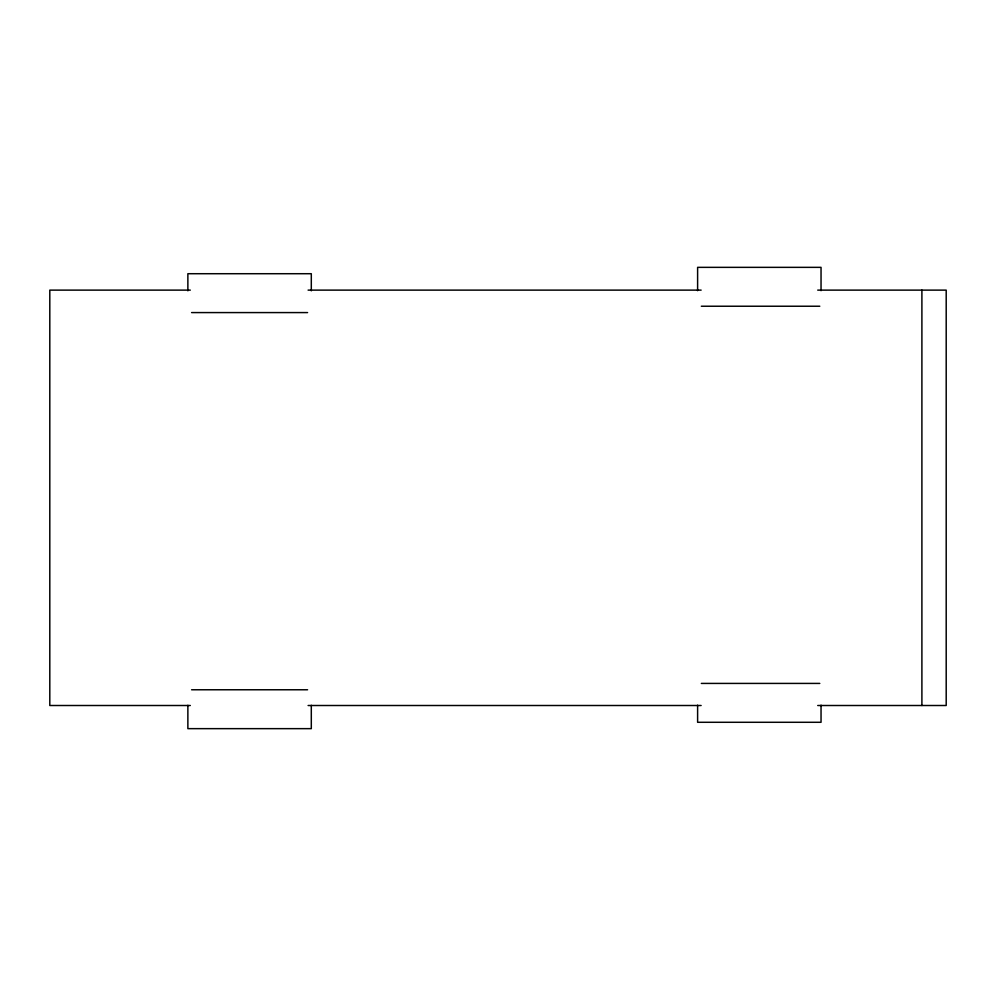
<?xml version="1.0" encoding="UTF-8"?>
<svg xmlns="http://www.w3.org/2000/svg" width="996" height="996" viewBox="0 0 996 996"><rect width="100%" height="100%" fill="white"/><g stroke="black" fill="none" stroke-linecap="round" stroke-linejoin="round"><path stroke-width="1.49" d="M190.311 290.122L49.8 290.122L49.8 705.504L190.311 705.504M308.1 290.122L701.134 290.122M817.728 290.122L946.2 290.122L946.2 705.504L817.728 705.504M701.333 306.233L819.795 306.233M191.593 312.582L307.577 312.582M701.333 683.418L819.795 683.418M191.593 689.767L307.577 689.767M308.1 705.504L701.134 705.504M921.898 290.122L921.898 705.504M821.04 290.683L821.04 267.351L697.611 267.351L697.611 290.683M821.04 705.18L821.04 722.287L697.611 722.287L697.611 705.18M311.3 290.82L311.3 273.713L187.871 273.713L187.871 290.82M311.3 705.317L311.3 728.649L187.871 728.649L187.871 705.317"/></g></svg>
